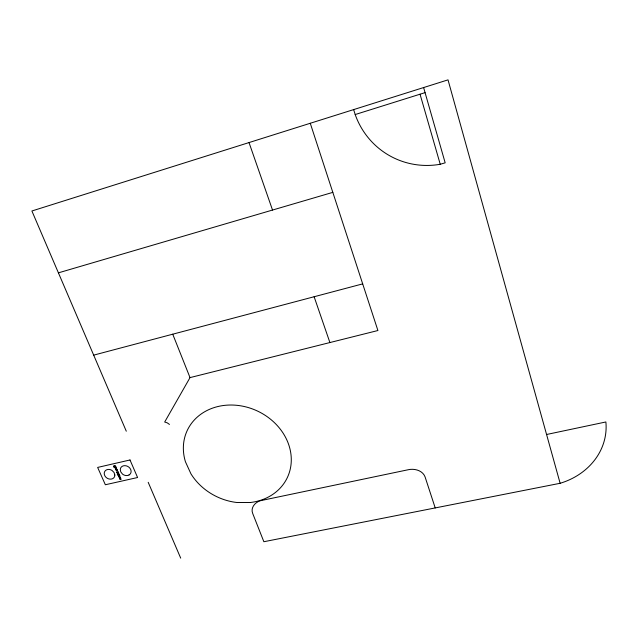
<?xml version="1.0" encoding="UTF-8"?>
<svg xmlns="http://www.w3.org/2000/svg" width="638" height="638" viewBox="0 0 638 638"><rect width="100%" height="100%" fill="white"/><g stroke="black" fill="none" stroke-linecap="round" stroke-linejoin="round"><path stroke-width="0.96" d="M310.267 123.27L377.911 330.524L190.02 377.608L164.684 422.029L167.228 422.835L169.461 424.437M353.651 109.6L355.191 114.545L425.067 92.63M58.417 272.849L332.821 192.365M355.191 114.545A79.59 77.445 -61.8 0 0 440.236 164.269L445.172 162.826L423.616 87.558M93.682 355.135L362.687 283.878M546.575 434.494L605.877 421.965A68.226 59.501 0 0 1 560.132 483.285L263.861 541.726L252.704 513.47C250.136 507.274 256.005 501.229 261.923 500.383L408.495 469.68C414.684 468.348 422.683 470.493 425.083 476.921L435.212 507.928M126.292 431.208L31.9 210.987L448.02 79.862L560.132 483.285M148.191 482.296L180.698 558.138M172.738 334.192L190.02 377.608M249.019 142.569L272.522 210.046M314.127 296.742L329.902 342.558M420.043 94.209L440.236 164.269M115.677 467.821L116.156 468.212L115.677 467.821M116.682 470.11L117.161 470.501L116.682 470.11M120.135 477.99L120.606 478.38L120.135 477.99M117.017 469.456L116.108 468.938L115.853 469.815L115.534 469.097L116.475 468.715L117.017 469.456M114.999 466.506L114.242 466.944L113.636 466.035L115.382 465.636L114.999 466.506M116.587 472.088L117.049 472.662L118.006 471.634L118.461 472.678L117.902 471.889L116.826 472.886L116.587 472.088M119.952 479.146C120.151 480.079 122.656 478.811 119.952 479.146M114.84 475.015L114.688 476.235A5.559 4.57 31.5 0 1 111.036 479.114L109.664 479.09A5.559 4.57 31.5 0 1 105.007 476.076L104.449 474.847A5.559 4.57 31.5 0 1 106.753 469.767L108.021 469.456A5.559 4.57 31.5 0 1 112.065 470.485L114.058 472.511L114.84 475.015M119.808 475.773C117.99 477.631 118.373 473.54 119.808 475.773M115.486 467.63C113.859 469.137 118.102 468.093 115.486 467.63M116.491 469.919C114.864 471.418 119.099 470.381 116.491 469.919M119.944 477.798C118.317 479.298 122.552 478.261 119.944 477.798M118.548 475.581C119.178 477.057 120.215 474.552 118.548 475.581M119.178 476.753C119.059 477.926 121.786 476.817 119.322 477.511C117.544 476.426 121.675 476.1 119.178 476.753M114.776 466.522L113.939 466.211L114.776 466.522M118.804 473.97C118.046 477.272 116.555 472.527 117.767 474.935C118.588 471.586 120.056 476.594 118.804 473.97M129.059 474.951L127.847 475.422A5.654 4.681 30.9 0 1 122.472 474.066L120.726 471.833L120.295 469.265A5.654 4.681 30.9 0 1 123.501 465.812L124.865 465.66A5.654 4.681 30.9 0 1 130.646 469.416L131.037 470.7A5.654 4.681 30.9 0 1 129.059 474.951M130.008 459.974L97.646 467.423L105.35 484.752L137.585 477.519L130.008 459.974M115.933 466.904L114.114 467.319L115.933 466.904M117.894 473.029L118.174 473.667L117.894 473.029M250.495 502.497L236.786 502.489A55.315 47.411 25.2 0 1 190.922 473.787L185.427 461.729A55.315 47.411 25.2 0 1 223.053 405.561A55.315 47.411 25.2 0 1 289.516 447.206A55.315 47.411 25.2 0 1 250.495 502.497"/></g></svg>
